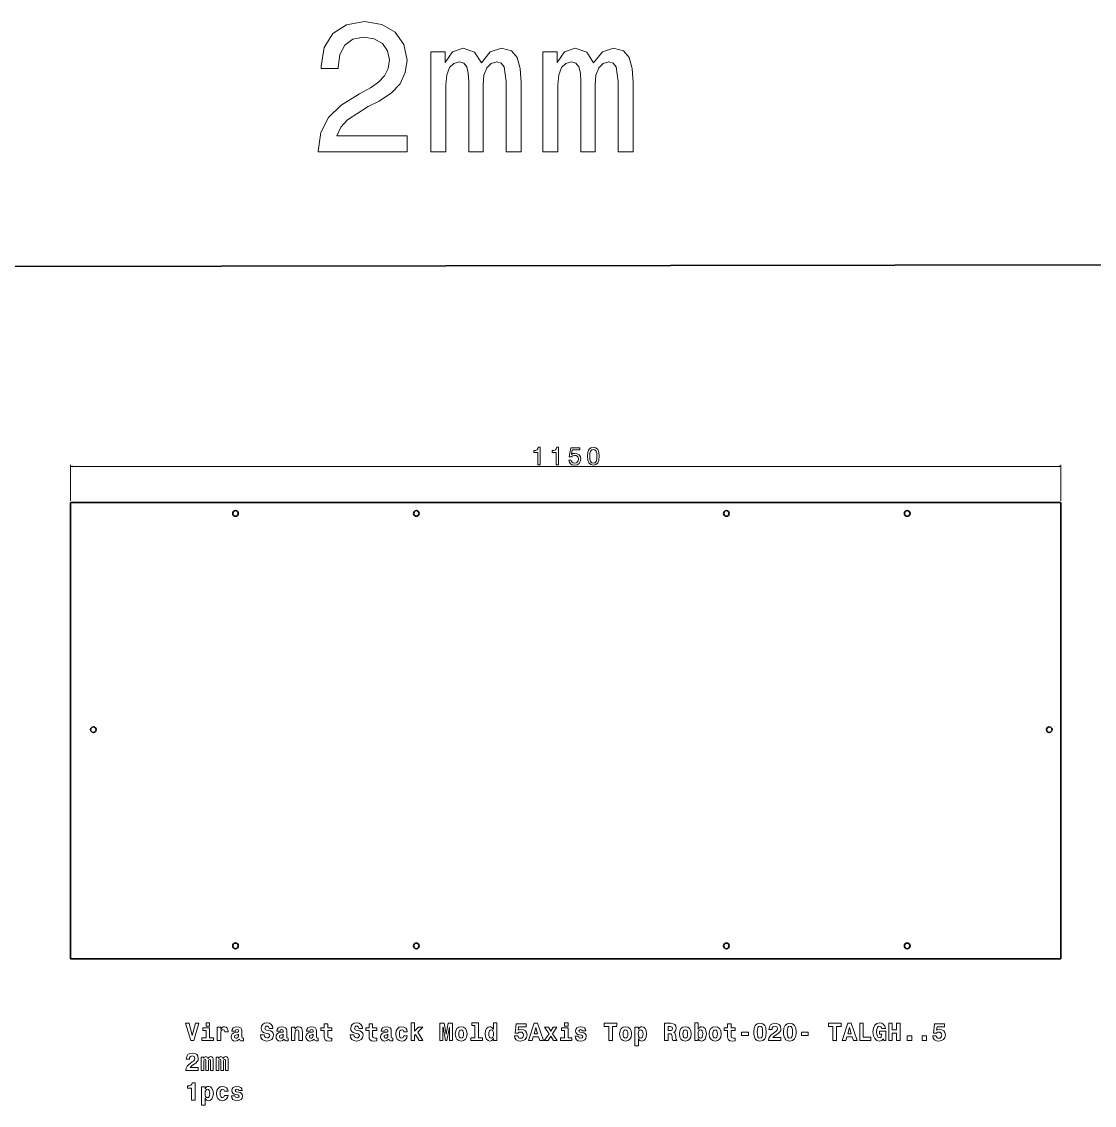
# Model space of a CAD drawing. Extents: x -2439 to 4698, y -548 to 933.
# Drawn here: x 2065 to 3310, y -405 to 853 of the extents above; entities that cross this region are included whole.
import ezdxf

# ---------------------------------------------------------------- set-up
doc = ezdxf.new("R2010")
doc.units = 0

msp = doc.modelspace()

# ---------------------------------------------------------------- linework, layer by layer
at = {"color": 7, "lineweight": 35}
for p, q in [((-2439.5, 561.4), (4698.2, 572.4)), ((2121.5, -235.4), (2121.5, 294.6)), ((3271.5, 294.6), (2121.5, 294.6)), ((3271.5, -235.4), (3271.5, 294.6)), ((3271.5, -235.4), (2121.5, -235.4))]:
    msp.add_line(p, q, dxfattribs=at)
at = {"color": 7, "lineweight": 13}
for p, q in [((2121.5, 296.6), (2121.5, 338.4)), ((2121.5, 336.4), (3271.5, 336.4)), ((3271.5, 296.6), (3271.5, 338.4))]:
    msp.add_line(p, q, dxfattribs=at)
at = {"color": 5, "lineweight": 13}
for points in [[(2409.1, 701.6), (2512.2, 701.6), (2512.2, 720.2), (2430.7, 720.2), (2435.3, 730.4), (2443.1, 738.8), (2467.1, 754.1), (2479.8, 760.6), (2494.1, 769.9), (2504.2, 780.7), (2510.1, 793.5), (2512.2, 807.9), (2508.6, 826.1), (2498.4, 840.4), (2482.8, 849.4), (2462.7, 852.7), (2442, 849), (2426.2, 838.9), (2416, 822.6), (2412.6, 801.2), (2412.6, 798.2), (2432.3, 798.2), (2432.3, 800), (2434.2, 814.6), (2440, 825.5), (2449.3, 832.4), (2461.7, 834.7), (2474.2, 832.6), (2483.5, 827.2), (2489.5, 818.8), (2491.7, 808.2), (2490.2, 798.2), (2486.1, 789.8), (2479.2, 782.4), (2469.6, 776), (2456.9, 769), (2435.7, 755.6), (2420.8, 741.4), (2411.9, 724.1), (2409.1, 702.3)], [(2539.7, 701.6), (2557.2, 701.6), (2557.2, 779.2), (2558.3, 790.9), (2561.5, 799.3), (2566.5, 804.3), (2573, 806.2), (2578.2, 804.5), (2581.6, 800.2), (2583.3, 792.8), (2584, 783.1), (2584, 701.6), (2600.4, 701.6), (2600.4, 779.2), (2601.5, 790.7), (2604.7, 799.1), (2609.9, 804.3), (2616.4, 806.2), (2621.6, 804.5), (2625.1, 800.2), (2627.2, 783.1), (2627.2, 701.6), (2644.7, 701.6), (2644.7, 781.8), (2643.6, 798.4), (2640.2, 811.2), (2633.3, 819), (2622, 821.8), (2608.8, 817.5), (2598.7, 804.9), (2590.7, 817.2), (2577.3, 821.8), (2565, 817.5), (2556.5, 805.4), (2556.5, 817.7), (2539.7, 817.7)], [(2669.8, 701.6), (2687.3, 701.6), (2687.3, 779.2), (2688.4, 790.9), (2691.6, 799.3), (2696.6, 804.3), (2703.1, 806.2), (2708.3, 804.5), (2711.7, 800.2), (2713.5, 792.8), (2714.1, 783.1), (2714.1, 701.6), (2730.5, 701.6), (2730.5, 779.2), (2731.6, 790.7), (2734.9, 799.1), (2740, 804.3), (2746.5, 806.2), (2751.7, 804.5), (2755.2, 800.2), (2757.3, 783.1), (2757.3, 701.6), (2774.8, 701.6), (2774.8, 781.8), (2773.8, 798.4), (2770.3, 811.2), (2763.4, 819), (2752.1, 821.8), (2739, 817.5), (2728.8, 804.9), (2720.8, 817.2), (2707.4, 821.8), (2695.1, 817.5), (2686.7, 805.4), (2686.7, 817.7), (2669.8, 817.7)]]:
    msp.add_lwpolyline(points, close=True, dxfattribs=at)
at = {"color": 7, "lineweight": 13}
for points in [[(2663.9, 338.4), (2666.6, 338.4), (2666.6, 358.6), (2664.6, 358.6), (2664.1, 356.8), (2663.1, 355.6), (2661.5, 354.9), (2659.3, 354.7), (2659.3, 352.7), (2663.9, 352.7)], [(2685.3, 338.4), (2687.9, 338.4), (2687.9, 358.6), (2686, 358.6), (2685.4, 356.8), (2684.4, 355.6), (2682.8, 354.9), (2680.6, 354.7), (2680.6, 352.7), (2685.3, 352.7)], [(2700, 343.6), (2700.7, 341.3), (2702.1, 339.4), (2704.1, 338.3), (2706.8, 337.9), (2709.7, 338.4), (2712, 339.8), (2713.4, 342), (2714, 344.9), (2713.5, 347.6), (2712.1, 349.7), (2709.9, 351), (2707.1, 351.5), (2705, 351.2), (2703.3, 350.2), (2704.1, 355.6), (2712.9, 355.6), (2712.9, 358), (2702.2, 358), (2700.6, 347.4), (2702.9, 347.4), (2704.6, 348.7), (2706.7, 349.2), (2708.5, 348.9), (2710, 348), (2710.9, 346.6), (2711.2, 344.8), (2710.9, 343), (2709.9, 341.5), (2708.5, 340.6), (2706.7, 340.3), (2705.2, 340.5), (2704, 341.2), (2703.1, 342.2), (2702.7, 343.6)], [(2721.6, 348.2), (2722, 343.7), (2723.4, 340.4), (2725.5, 338.5), (2728.5, 337.9), (2731.5, 338.5), (2733.6, 340.4), (2735, 343.7), (2735.4, 348.2), (2735, 352.7), (2734.4, 354.5), (2733.6, 355.9), (2731.5, 357.9), (2728.5, 358.6), (2725.5, 357.9), (2723.4, 355.9), (2722, 352.7)], [(2724.3, 348.2), (2724.6, 351.7), (2725.3, 354.2), (2726.6, 355.7), (2728.5, 356.2), (2730.4, 355.7), (2731.7, 354.2), (2732.4, 351.7), (2732.7, 348.2), (2732.4, 344.7), (2731.7, 342.2), (2730.4, 340.7), (2728.5, 340.2), (2726.6, 340.7), (2725.3, 342.2), (2724.6, 344.7)], [(2259.2, -310.1), (2255, -310.1), (2261.1, -330.1), (2264.5, -330.1), (2270.6, -310.1), (2266.4, -310.1), (2262.8, -324.3)], [(2278.8, -309.4), (2278.8, -313.4), (2282.9, -313.4), (2282.9, -309.4)], [(2291.7, -314.7), (2291.7, -330.1), (2295.8, -330.1), (2295.8, -322.3), (2295.9, -320.2), (2296.3, -318.7), (2297.1, -317.8), (2298.5, -317.5), (2299.9, -318.1), (2300.3, -318.9), (2300.5, -320), (2300.5, -320.1), (2304.5, -320.1), (2304.5, -319.8), (2304.2, -317.3), (2303.5, -315.6), (2302.2, -314.5), (2300.3, -314.1), (2298.8, -314.3), (2297.6, -314.9), (2296.6, -315.9), (2295.8, -317.3), (2295.8, -314.7)], [(2312.7, -319.3), (2313.2, -317.8), (2314.7, -317.3), (2316, -317.7), (2316.5, -318.9), (2316.3, -319.8), (2315.7, -320.2), (2314.7, -320.4), (2313.1, -320.5), (2310.9, -321.1), (2309.3, -322.2), (2308.4, -323.7), (2308, -325.7), (2308.4, -327.8), (2309.3, -329.4), (2310.8, -330.3), (2312.9, -330.7), (2315.4, -330.1), (2317.5, -328.3), (2317.9, -329.3), (2318.5, -330), (2319.3, -330.3), (2320.6, -330.5), (2322.2, -330.3), (2322.2, -327.3), (2321.5, -327.3), (2320.6, -327), (2320.4, -325.8), (2320.4, -318.9), (2320.1, -316.8), (2319, -315.3), (2317.2, -314.4), (2314.7, -314.1), (2312.2, -314.5), (2310.3, -315.5), (2309.2, -317.1), (2308.8, -319.1), (2308.8, -319.3)], [(2356.5, -316.1), (2356, -313.4), (2354.6, -311.3), (2352.4, -310.1), (2349.3, -309.6), (2346.6, -310.1), (2344.5, -311.4), (2343.1, -313.4), (2342.7, -315.9), (2343, -318), (2343.9, -319.6), (2345.6, -320.7), (2347.9, -321.4), (2349.9, -321.9), (2351.4, -322.4), (2352.3, -323.1), (2352.7, -324.3), (2352.4, -325.4), (2351.8, -326.2), (2350.8, -326.8), (2349.5, -326.9), (2348.3, -326.7), (2347.3, -326), (2346.6, -325), (2346.3, -323.5), (2342, -323.5), (2342.6, -326.6), (2344.1, -328.8), (2346.4, -330.2), (2349.4, -330.7), (2352.6, -330.2), (2355, -328.9), (2356.5, -326.8), (2357, -324), (2356.6, -321.6), (2355.4, -320), (2353.5, -319), (2350.9, -318.3), (2349.2, -317.9), (2348, -317.5), (2347.3, -316.8), (2347.1, -315.6), (2347.7, -314), (2348.5, -313.5), (2349.6, -313.3), (2350.6, -313.5), (2351.4, -314.1), (2352.1, -315.9), (2352.1, -316.1)], [(2364.8, -319.3), (2365.2, -317.8), (2366.7, -317.3), (2368.1, -317.7), (2368.5, -318.9), (2368.4, -319.8), (2367.8, -320.2), (2366.7, -320.4), (2365.1, -320.5), (2362.9, -321.1), (2361.4, -322.2), (2360.4, -323.7), (2360.1, -325.7), (2360.4, -327.8), (2361.4, -329.4), (2362.9, -330.3), (2365, -330.7), (2367.4, -330.1), (2369.6, -328.3), (2369.9, -329.3), (2370.5, -330), (2371.4, -330.3), (2372.6, -330.5), (2374.3, -330.3), (2374.3, -327.3), (2373.6, -327.3), (2372.6, -327), (2372.5, -325.8), (2372.5, -318.9), (2372.1, -316.8), (2371.1, -315.3), (2369.3, -314.4), (2366.7, -314.1), (2364.2, -314.5), (2362.4, -315.5), (2361.2, -317.1), (2360.8, -319.1), (2360.8, -319.3)], [(2377.9, -314.7), (2377.9, -330.1), (2382, -330.1), (2382, -322.4), (2382.1, -320.3), (2382.5, -318.8), (2383.4, -317.9), (2384.7, -317.6), (2385.7, -317.9), (2386.3, -318.7), (2386.5, -319.9), (2386.6, -321.5), (2386.6, -330.1), (2390.7, -330.1), (2390.7, -320.7), (2390.5, -318), (2390, -315.9), (2388.6, -314.6), (2386.3, -314.1), (2384.9, -314.3), (2383.7, -314.8), (2382.8, -315.7), (2382, -317), (2382, -314.7)], [(2399.5, -319.3), (2399.9, -317.8), (2401.4, -317.3), (2402.8, -317.7), (2403.2, -318.9), (2403.1, -319.8), (2402.5, -320.2), (2401.4, -320.4), (2399.8, -320.5), (2397.6, -321.1), (2396.1, -322.2), (2395.1, -323.7), (2394.8, -325.7), (2395.1, -327.8), (2396.1, -329.4), (2397.6, -330.3), (2399.7, -330.7), (2402.1, -330.1), (2404.3, -328.3), (2404.6, -329.3), (2405.2, -330), (2406.1, -330.3), (2407.3, -330.5), (2409, -330.3), (2409, -327.3), (2408.3, -327.3), (2407.3, -327), (2407.2, -325.8), (2407.2, -318.9), (2406.8, -316.8), (2405.8, -315.3), (2404, -314.4), (2401.4, -314.1), (2398.9, -314.5), (2397.1, -315.5), (2395.9, -317.1), (2395.5, -319.1), (2395.5, -319.3)], [(2425, -315.2), (2420.1, -315.2), (2420.1, -310.7), (2416, -310.7), (2416, -315.2), (2412.2, -315.2), (2412.2, -318.4), (2416, -318.4), (2416, -325.3), (2416.3, -327.8), (2417.2, -329.4), (2419, -330.4), (2421.7, -330.7), (2425, -330.5), (2425, -327.3), (2423.1, -327.4), (2421.6, -327.1), (2420.6, -326.4), (2420.2, -325.3), (2420.1, -323.8), (2420.1, -318.4), (2425, -318.4)], [(2460.5, -316.1), (2460.1, -313.4), (2458.7, -311.3), (2456.5, -310.1), (2453.4, -309.6), (2450.7, -310.1), (2448.6, -311.4), (2447.2, -313.4), (2446.8, -315.9), (2447.1, -318), (2448, -319.6), (2449.7, -320.7), (2452, -321.4), (2453.9, -321.9), (2455.5, -322.4), (2456.4, -323.1), (2456.8, -324.3), (2456.5, -325.4), (2455.9, -326.2), (2454.9, -326.8), (2453.6, -326.9), (2452.4, -326.7), (2451.4, -326), (2450.7, -325), (2450.4, -323.5), (2446.1, -323.5), (2446.7, -326.6), (2448.2, -328.8), (2450.5, -330.2), (2453.5, -330.7), (2456.7, -330.2), (2459.1, -328.9), (2460.6, -326.8), (2461.1, -324), (2460.7, -321.6), (2459.5, -320), (2457.5, -319), (2455, -318.3), (2453.3, -317.9), (2452.1, -317.5), (2451.4, -316.8), (2451.2, -315.6), (2451.8, -314), (2452.6, -313.5), (2453.7, -313.3), (2454.7, -313.5), (2455.5, -314.1), (2456.2, -315.9), (2456.2, -316.1)], [(2477.1, -315.2), (2472.1, -315.2), (2472.1, -310.7), (2468.1, -310.7), (2468.1, -315.2), (2464.2, -315.2), (2464.2, -318.4), (2468.1, -318.4), (2468.1, -325.3), (2468.3, -327.8), (2469.2, -329.4), (2471, -330.4), (2473.8, -330.7), (2477.1, -330.5), (2477.1, -327.3), (2475.2, -327.4), (2473.6, -327.1), (2472.7, -326.4), (2472.2, -325.3), (2472.1, -323.8), (2472.1, -318.4), (2477.1, -318.4)], [(2486.2, -319.3), (2486.7, -317.8), (2488.2, -317.3), (2489.5, -317.7), (2490, -318.9), (2489.8, -319.8), (2489.2, -320.2), (2488.2, -320.4), (2486.6, -320.5), (2484.4, -321.1), (2482.8, -322.2), (2481.8, -323.7), (2481.5, -325.7), (2481.8, -327.8), (2482.8, -329.4), (2484.3, -330.3), (2486.4, -330.7), (2488.9, -330.1), (2491, -328.3), (2491.4, -329.3), (2492, -330), (2492.8, -330.3), (2494.1, -330.5), (2495.7, -330.3), (2495.7, -327.3), (2495, -327.3), (2494.1, -327), (2493.9, -325.8), (2493.9, -318.9), (2493.6, -316.8), (2492.5, -315.3), (2490.7, -314.4), (2488.2, -314.1), (2485.7, -314.5), (2483.8, -315.5), (2482.6, -317.1), (2482.3, -319.1), (2482.3, -319.3)], [(2508.4, -324.6), (2507.6, -326.5), (2506, -327.2), (2504.8, -326.9), (2504, -326), (2503.5, -324.5), (2503.3, -322.4), (2503.5, -320.3), (2504, -318.8), (2504.9, -317.9), (2506, -317.5), (2507.6, -318.2), (2508.4, -319.8), (2512.5, -319.8), (2511.9, -317.4), (2510.6, -315.6), (2508.6, -314.5), (2506.1, -314.1), (2503.2, -314.7), (2501, -316.4), (2499.6, -319), (2499.1, -322.4), (2499.6, -325.8), (2500.9, -328.4), (2503, -330.1), (2505.8, -330.7), (2508.5, -330.3), (2510.5, -329.1), (2511.9, -327.1), (2512.5, -324.6)], [(2516.9, -309.4), (2516.9, -330.1), (2520.9, -330.1), (2520.9, -324.1), (2522, -323), (2526.1, -330.1), (2530.6, -330.1), (2524.6, -320.4), (2530.4, -314.7), (2525.4, -314.7), (2520.9, -319.2), (2520.9, -309.4)], [(2550.4, -310.1), (2550.4, -330.1), (2553.8, -330.1), (2553.8, -314.7), (2554.1, -314.7), (2556.9, -330.1), (2558.5, -330.1), (2561.3, -314.7), (2561.6, -314.7), (2561.6, -330.1), (2565.1, -330.1), (2565.1, -310.1), (2560.1, -310.1), (2557.8, -322.5), (2557.7, -322.5), (2555.4, -310.1)], [(2568.2, -322.4), (2568.7, -326), (2570, -328.6), (2572.2, -330.1), (2575.1, -330.7), (2577.9, -330.1), (2580.1, -328.6), (2581.4, -326), (2581.9, -322.4), (2581.4, -318.9), (2580.1, -316.3), (2577.9, -314.7), (2575, -314.1), (2572.2, -314.7), (2570, -316.3), (2568.7, -318.9)], [(2587.3, -312.7), (2591.1, -312.7), (2591.1, -326.9), (2586.3, -326.9), (2586.3, -330.1), (2599.8, -330.1), (2599.8, -326.9), (2595.2, -326.9), (2595.2, -309.4), (2587.3, -309.4)], [(2612.4, -327.7), (2612.4, -330.1), (2616.5, -330.1), (2616.5, -309.4), (2612.4, -309.4), (2612.4, -317), (2611.6, -315.7), (2610.7, -314.8), (2609.6, -314.3), (2608.4, -314.1), (2606.2, -314.7), (2604.5, -316.3), (2603.4, -318.9), (2603, -322.4), (2603.4, -325.9), (2604.5, -328.5), (2606.2, -330.1), (2608.4, -330.7), (2609.7, -330.5), (2610.7, -330), (2611.6, -329.1)], [(2640.9, -324.7), (2637, -324.7), (2637.5, -327.2), (2639, -329.1), (2641.1, -330.3), (2643.9, -330.7), (2647, -330.2), (2649.4, -328.8), (2650.9, -326.5), (2651.5, -323.6), (2651, -320.9), (2649.6, -318.8), (2647.5, -317.5), (2644.8, -317), (2642.9, -317.2), (2641.4, -318), (2641.8, -314), (2650.6, -314), (2650.6, -310.6), (2639, -310.6), (2637.7, -321.4), (2641.3, -321.6), (2642.4, -320.5), (2644, -320.2), (2645.4, -320.5), (2646.4, -321.2), (2647.1, -322.3), (2647.3, -323.8), (2647.1, -325.4), (2646.5, -326.6), (2645.4, -327.3), (2643.9, -327.5), (2642.7, -327.3), (2641.8, -326.8), (2641.2, -325.9)], [(2659.8, -310.1), (2653.1, -330.1), (2657.3, -330.1), (2658.6, -325.6), (2664.8, -325.6), (2666.2, -330.1), (2670.5, -330.1), (2663.8, -310.1)], [(2695.2, -309.4), (2695.2, -313.4), (2699.2, -313.4), (2699.2, -309.4)], [(2714.7, -324), (2715.8, -324.5), (2716.3, -325.6), (2715.6, -326.9), (2713.8, -327.3), (2712, -326.8), (2711.3, -325.2), (2707.4, -325.2), (2707.8, -327.5), (2709, -329.3), (2711, -330.3), (2713.7, -330.7), (2716.5, -330.3), (2718.6, -329.3), (2719.9, -327.6), (2720.3, -325.4), (2720, -323.6), (2719.1, -322.3), (2717.6, -321.3), (2715.6, -320.8), (2713.3, -320.4), (2712.2, -319.9), (2711.8, -318.9), (2712.3, -317.9), (2713.7, -317.4), (2715.3, -317.9), (2715.9, -319), (2719.9, -319), (2719.9, -319), (2719.4, -317), (2718.2, -315.5), (2716.3, -314.5), (2713.7, -314.1), (2711.2, -314.5), (2709.4, -315.5), (2708.2, -317.1), (2707.8, -319.1), (2708.1, -320.7), (2709, -322.1), (2710.4, -323), (2712.3, -323.6)], [(2746.5, -313.9), (2746.5, -330.1), (2750.6, -330.1), (2750.6, -313.9), (2755.9, -313.9), (2755.9, -310.1), (2741.2, -310.1), (2741.2, -313.9)], [(2759, -322.4), (2759.5, -326), (2760.9, -328.6), (2763, -330.1), (2765.9, -330.7), (2768.8, -330.1), (2770.9, -328.6), (2772.3, -326), (2772.8, -322.4), (2772.3, -318.9), (2770.9, -316.3), (2768.7, -314.7), (2765.9, -314.1), (2763, -314.7), (2760.9, -316.3), (2759.5, -318.9)], [(2776.8, -314.6), (2776.8, -336.1), (2780.9, -336.1), (2780.9, -327.7), (2781.7, -329.1), (2782.6, -330), (2784.9, -330.7), (2787.1, -330.1), (2788.8, -328.5), (2789.9, -325.9), (2790.4, -322.4), (2789.9, -318.9), (2788.8, -316.3), (2787.1, -314.7), (2784.9, -314.1), (2783.7, -314.3), (2782.6, -314.8), (2781.7, -315.7), (2780.9, -317), (2780.9, -314.6)], [(2811.3, -310.1), (2811.3, -330.1), (2815.5, -330.1), (2815.5, -322.2), (2816.9, -322.2), (2818.4, -322.4), (2819.4, -323), (2819.8, -324), (2820, -325.4), (2820.2, -327.4), (2820.3, -329.1), (2820.7, -330.1), (2825.3, -330.1), (2825.3, -329.6), (2824.6, -328.8), (2824.4, -327.3), (2824.2, -324.6), (2823.7, -322.2), (2823.1, -321.5), (2822, -320.9), (2823.2, -320.1), (2824, -319), (2824.5, -317.6), (2824.7, -315.9), (2824.3, -313.5), (2823.1, -311.6), (2821.2, -310.5), (2818.6, -310.1)], [(2815.5, -313.9), (2817.7, -313.9), (2819.7, -314.4), (2820.1, -315), (2820.3, -316.1), (2820.1, -317.3), (2819.6, -318), (2818.8, -318.3), (2817.5, -318.4), (2815.5, -318.4)], [(2828.4, -322.4), (2828.9, -326), (2830.3, -328.6), (2832.4, -330.1), (2835.3, -330.7), (2838.2, -330.1), (2840.3, -328.6), (2841.7, -326), (2842.2, -322.4), (2841.7, -318.9), (2840.3, -316.3), (2838.1, -314.7), (2835.3, -314.1), (2832.4, -314.7), (2830.3, -316.3), (2828.9, -318.9)], [(2846.2, -309.4), (2846.2, -330.1), (2850.3, -330.1), (2850.3, -327.7), (2851.1, -329.1), (2852, -330), (2854.3, -330.7), (2856.5, -330.1), (2858.2, -328.5), (2859.3, -325.9), (2859.8, -322.4), (2859.3, -318.9), (2858.2, -316.3), (2856.5, -314.7), (2854.3, -314.1), (2853.1, -314.3), (2852, -314.8), (2851.1, -315.7), (2850.3, -317), (2850.3, -309.4)], [(2863.1, -322.4), (2863.6, -326), (2865, -328.6), (2867.1, -330.1), (2870, -330.7), (2872.9, -330.1), (2875, -328.6), (2876.4, -326), (2876.9, -322.4), (2876.4, -318.9), (2875, -316.3), (2872.8, -314.7), (2870, -314.1), (2867.1, -314.7), (2865, -316.3), (2863.6, -318.9)], [(2893.4, -315.2), (2888.5, -315.2), (2888.5, -310.7), (2884.4, -310.7), (2884.4, -315.2), (2880.6, -315.2), (2880.6, -318.4), (2884.4, -318.4), (2884.4, -325.3), (2884.7, -327.8), (2885.6, -329.4), (2887.4, -330.4), (2890.1, -330.7), (2893.4, -330.5), (2893.4, -327.3), (2891.5, -327.4), (2890, -327.1), (2889, -326.4), (2888.6, -325.3), (2888.5, -323.8), (2888.5, -318.4), (2893.4, -318.4)], [(2914.8, -320.1), (2914.8, -322.6), (2915.2, -324.8), (2916.5, -328.1), (2917.5, -329.2), (2918.8, -330.1), (2922, -330.7), (2925.2, -330.1), (2927.5, -328.1), (2928.3, -326.7), (2928.8, -324.9), (2929.3, -320.4), (2928.8, -315.8), (2928.3, -314.1), (2927.5, -312.6), (2925.2, -310.7), (2923.7, -310.2), (2922, -310), (2918.9, -310.7), (2916.6, -312.6), (2915.2, -315.7)], [(2922, -313.4), (2923.4, -313.8), (2924.4, -315.1), (2924.9, -317.3), (2925.1, -320.3), (2924.9, -323.5), (2924.4, -325.6), (2923.4, -326.9), (2922, -327.3), (2920.5, -326.9), (2919.6, -325.6), (2919.1, -323.3), (2918.9, -320.1), (2919.1, -317.1), (2919.7, -315), (2920.6, -313.8)], [(2936.1, -317.2), (2936.1, -317), (2936.3, -315.5), (2936.9, -314.3), (2938, -313.6), (2939.3, -313.4), (2940.5, -313.6), (2941.5, -314.2), (2942, -315.1), (2942.3, -316.2), (2941.9, -318), (2940.8, -319.3), (2939.2, -320.5), (2937.2, -321.8), (2935, -323.5), (2933.4, -325.3), (2932.4, -327.5), (2932, -330.1), (2946.2, -330.1), (2946.2, -326.7), (2937, -326.7), (2937.6, -325.9), (2938.6, -325.1), (2941.6, -323), (2943.7, -321.6), (2945.2, -320.1), (2946.1, -318.3), (2946.4, -316.2), (2945.9, -313.7), (2944.6, -311.7), (2942.3, -310.5), (2939.3, -310), (2936.4, -310.5), (2934.3, -311.9), (2932.9, -314.1), (2932.4, -317.1), (2932.4, -317.2)], [(2949.5, -320.1), (2949.5, -322.6), (2949.9, -324.8), (2951.2, -328.1), (2952.2, -329.2), (2953.5, -330.1), (2956.7, -330.7), (2959.9, -330.1), (2962.2, -328.1), (2963, -326.7), (2963.5, -324.9), (2964, -320.4), (2963.5, -315.8), (2963, -314.1), (2962.2, -312.6), (2959.9, -310.7), (2958.4, -310.2), (2956.7, -310), (2953.6, -310.7), (2951.3, -312.6), (2949.9, -315.7)], [(2956.7, -313.4), (2958.1, -313.8), (2959.1, -315.1), (2959.6, -317.3), (2959.8, -320.3), (2959.6, -323.5), (2959.1, -325.6), (2958.1, -326.9), (2956.7, -327.3), (2955.2, -326.9), (2954.3, -325.6), (2953.8, -323.3), (2953.6, -320.1), (2953.8, -317.1), (2954.3, -315), (2955.3, -313.8)], [(3006.7, -313.9), (3006.7, -330.1), (3010.9, -330.1), (3010.9, -313.9), (3016.2, -313.9), (3016.2, -310.1), (3001.4, -310.1), (3001.4, -313.9)], [(3024.1, -310.1), (3017.4, -330.1), (3021.6, -330.1), (3023, -325.6), (3029.1, -325.6), (3030.5, -330.1), (3034.9, -330.1), (3028.1, -310.1)], [(3050.6, -330.1), (3050.6, -326.3), (3042, -326.3), (3042, -310.1), (3037.8, -310.1), (3037.8, -330.1)], [(3067.8, -316.2), (3067, -313.4), (3065.6, -311.3), (3063.6, -310.1), (3061.1, -309.6), (3057.8, -310.3), (3055.4, -312.4), (3053.8, -315.7), (3053.2, -320.1), (3053.8, -324.6), (3055.4, -327.9), (3057.7, -330), (3060.6, -330.7), (3063.4, -330.1), (3065.6, -328.2), (3066, -330.1), (3068, -330.1), (3068, -319.3), (3060.7, -319.3), (3060.7, -322.5), (3063.6, -322.5), (3063.3, -324.4), (3062.8, -325.8), (3061.9, -326.6), (3060.7, -326.9), (3059.3, -326.5), (3058.3, -325.2), (3057.7, -323), (3057.5, -320), (3057.8, -317.1), (3058.4, -315), (3059.4, -313.8), (3060.8, -313.3), (3062.4, -314.1), (3063, -314.9), (3063.4, -316.2)], [(3071.5, -310.1), (3071.5, -330.1), (3075.7, -330.1), (3075.7, -321.4), (3080.7, -321.4), (3080.7, -330.1), (3084.8, -330.1), (3084.8, -310.1), (3080.7, -310.1), (3080.7, -317.6), (3075.7, -317.6), (3075.7, -310.1)], [(3126.7, -324.7), (3122.8, -324.7), (3123.3, -327.2), (3124.7, -329.1), (3126.9, -330.3), (3129.7, -330.7), (3132.8, -330.2), (3135.2, -328.8), (3136.7, -326.5), (3137.3, -323.6), (3136.8, -320.9), (3135.4, -318.8), (3133.3, -317.5), (3130.5, -317), (3128.6, -317.2), (3127.1, -318), (3127.6, -314), (3136.3, -314), (3136.3, -310.6), (3124.8, -310.6), (3123.5, -321.4), (3127.1, -321.6), (3128.2, -320.5), (3129.7, -320.2), (3131.2, -320.5), (3132.2, -321.2), (3132.9, -322.3), (3133.1, -323.8), (3132.9, -325.4), (3132.2, -326.6), (3131.2, -327.3), (3129.7, -327.5), (3128.5, -327.3), (3127.6, -326.8), (3127, -325.9)], [(2287.3, -326.9), (2282.9, -326.9), (2282.9, -315.2), (2275.1, -315.2), (2275.1, -318.4), (2278.8, -318.4), (2278.8, -326.9), (2273.9, -326.9), (2273.9, -330.1), (2287.3, -330.1)], [(2316.4, -324.6), (2316.2, -325.8), (2315.6, -326.7), (2314.7, -327.3), (2313.6, -327.4), (2312.4, -326.9), (2312, -325.7), (2312.4, -324.4), (2313.4, -323.8), (2315.2, -323.4), (2316.4, -322.8)], [(2368.5, -324.6), (2368.2, -325.8), (2367.6, -326.7), (2366.7, -327.3), (2365.7, -327.4), (2364.5, -326.9), (2364.1, -325.7), (2364.4, -324.4), (2365.4, -323.8), (2367.2, -323.4), (2368.5, -322.8)], [(2403.2, -324.6), (2402.9, -325.8), (2402.3, -326.7), (2401.4, -327.3), (2400.4, -327.4), (2399.2, -326.9), (2398.8, -325.7), (2399.1, -324.4), (2400.1, -323.8), (2401.9, -323.4), (2403.2, -322.8)], [(2489.9, -324.6), (2489.7, -325.8), (2489.1, -326.7), (2488.2, -327.3), (2487.1, -327.4), (2485.9, -326.9), (2485.5, -325.7), (2485.8, -324.4), (2486.9, -323.8), (2488.6, -323.4), (2489.9, -322.8)], [(2575.1, -317.5), (2576.2, -317.9), (2577.1, -318.8), (2577.6, -320.3), (2577.8, -322.4), (2577.6, -324.5), (2577.1, -326), (2576.2, -326.9), (2575.1, -327.2), (2573.9, -326.9), (2573, -326), (2572.5, -324.4), (2572.3, -322.3), (2572.5, -320.3), (2573.1, -318.8), (2573.9, -317.9)], [(2609.8, -317.6), (2611, -317.9), (2611.8, -318.8), (2612.4, -320.3), (2612.6, -322.4), (2612.4, -324.5), (2611.8, -326), (2610.9, -326.9), (2609.8, -327.2), (2608.7, -326.9), (2607.8, -326), (2607.3, -324.5), (2607.1, -322.4), (2607.3, -320.3), (2607.8, -318.8), (2608.7, -317.9)], [(2661.8, -315.1), (2663.8, -322.2), (2659.7, -322.2)], [(2677.1, -322.2), (2671.6, -330.1), (2676.2, -330.1), (2679.2, -325.2), (2682.1, -330.1), (2686.7, -330.1), (2681.2, -322.2), (2686.3, -314.7), (2681.8, -314.7), (2679.1, -319.1), (2676.5, -314.7), (2672, -314.7)], [(2703.7, -326.9), (2699.2, -326.9), (2699.2, -315.2), (2691.4, -315.2), (2691.4, -318.4), (2695.2, -318.4), (2695.2, -326.9), (2690.3, -326.9), (2690.3, -330.1), (2703.7, -330.1)], [(2765.9, -317.5), (2767.1, -317.9), (2767.9, -318.8), (2768.4, -320.3), (2768.6, -322.4), (2768.4, -324.5), (2767.9, -326), (2767.1, -326.9), (2765.9, -327.2), (2764.7, -326.9), (2763.9, -326), (2763.3, -324.4), (2763.2, -322.3), (2763.3, -320.3), (2763.9, -318.8), (2764.8, -317.9)], [(2783.5, -317.6), (2784.6, -317.9), (2785.5, -318.8), (2786, -320.3), (2786.3, -322.4), (2786, -324.5), (2785.5, -326), (2784.6, -326.9), (2783.5, -327.2), (2782.3, -326.9), (2781.4, -326), (2780.9, -324.4), (2780.7, -322.3), (2780.9, -320.3), (2781.5, -318.8), (2782.4, -317.9)], [(2835.3, -317.5), (2836.5, -317.9), (2837.3, -318.8), (2837.8, -320.3), (2838, -322.4), (2837.8, -324.5), (2837.3, -326), (2836.5, -326.9), (2835.3, -327.2), (2834.1, -326.9), (2833.3, -326), (2832.7, -324.4), (2832.6, -322.3), (2832.7, -320.3), (2833.3, -318.8), (2834.1, -317.9)], [(2852.9, -317.6), (2854, -317.9), (2854.9, -318.8), (2855.4, -320.3), (2855.6, -322.4), (2855.4, -324.5), (2854.9, -326), (2854, -326.9), (2852.9, -327.2), (2851.7, -326.9), (2850.8, -326), (2850.3, -324.4), (2850.1, -322.3), (2850.3, -320.3), (2850.9, -318.8), (2851.8, -317.9)], [(2870, -317.5), (2871.2, -317.9), (2872, -318.8), (2872.5, -320.3), (2872.7, -322.4), (2872.5, -324.5), (2872, -326), (2871.2, -326.9), (2870, -327.2), (2868.8, -326.9), (2868, -326), (2867.4, -324.4), (2867.3, -322.3), (2867.4, -320.3), (2868, -318.8), (2868.8, -317.9)], [(2900.7, -320.5), (2900.7, -324.3), (2908.6, -324.3), (2908.6, -320.5)], [(2970.1, -320.5), (2970.1, -324.3), (2978, -324.3), (2978, -320.5)], [(3026.1, -315.1), (3028.1, -322.2), (3024.1, -322.2)], [(3092.9, -324.8), (3092.9, -330.1), (3098.2, -330.1), (3098.2, -324.8)], [(3110.2, -324.8), (3110.2, -330.1), (3115.5, -330.1), (3115.5, -324.8)], [(2259.5, -351.8), (2259.5, -351.6), (2259.7, -350.1), (2260.3, -348.9), (2261.4, -348.2), (2262.7, -347.9), (2263.9, -348.2), (2264.9, -348.8), (2265.4, -349.7), (2265.7, -350.8), (2265.3, -352.6), (2264.2, -353.9), (2262.6, -355), (2260.6, -356.3), (2258.4, -358.1), (2256.8, -359.9), (2255.8, -362), (2255.4, -364.7), (2269.6, -364.7), (2269.6, -361.3), (2260.4, -361.3), (2261, -360.5), (2262, -359.6), (2265, -357.6), (2267.1, -356.2), (2268.6, -354.6), (2269.5, -352.9), (2269.8, -350.8), (2269.3, -348.3), (2268, -346.3), (2265.7, -345), (2262.7, -344.6), (2259.8, -345.1), (2257.7, -346.4), (2256.3, -348.7), (2255.8, -351.7), (2255.8, -351.8)], [(2283.9, -353.3), (2283.9, -364.7), (2287.2, -364.7), (2287.2, -354), (2287, -351.8), (2286.6, -350.1), (2285.6, -349.1), (2284, -348.7), (2282.4, -349.3), (2281, -350.9), (2280.1, -349.3), (2278.5, -348.7), (2277.1, -349.3), (2276.1, -350.9), (2276.1, -349.2), (2273.1, -349.2), (2273.1, -364.7), (2276.4, -364.7), (2276.4, -353.4), (2276.7, -352.3), (2277.6, -352), (2278.3, -352.2), (2278.5, -353), (2278.5, -364.7), (2281.8, -364.7), (2281.8, -353.4), (2282.1, -352.3), (2283, -352), (2283.7, -352.2), (2283.9, -353)], [(2301.2, -353.3), (2301.2, -364.7), (2304.5, -364.7), (2304.5, -354), (2304.4, -351.8), (2303.9, -350.1), (2303, -349.1), (2301.4, -348.7), (2299.7, -349.3), (2298.4, -350.9), (2297.5, -349.3), (2295.9, -348.7), (2294.4, -349.3), (2293.4, -350.9), (2293.4, -349.2), (2290.5, -349.2), (2290.5, -364.7), (2293.7, -364.7), (2293.7, -353.4), (2294, -352.3), (2295, -352), (2295.6, -352.2), (2295.9, -353), (2295.9, -364.7), (2299.1, -364.7), (2299.1, -353.4), (2299.4, -352.3), (2300.3, -352), (2301, -352.2), (2301.2, -353)], [(2262, -385.5), (2262, -399.3), (2266, -399.3), (2266, -379.2), (2262.7, -379.2), (2262.2, -380.9), (2261.2, -382), (2259.6, -382.6), (2257.4, -382.7), (2257.2, -382.7), (2257.2, -385.5)], [(2273.7, -383.8), (2273.7, -405.3), (2277.8, -405.3), (2277.8, -396.9), (2278.6, -398.2), (2279.5, -399.2), (2281.8, -399.9), (2284, -399.3), (2285.7, -397.7), (2286.8, -395.1), (2287.3, -391.6), (2286.8, -388.1), (2285.7, -385.5), (2284, -383.9), (2281.8, -383.3), (2280.5, -383.5), (2279.5, -384), (2278.6, -384.9), (2277.8, -386.2), (2277.8, -383.8)], [(2280.4, -386.7), (2281.5, -387.1), (2282.4, -388), (2282.9, -389.5), (2283.1, -391.6), (2282.9, -393.7), (2282.4, -395.2), (2281.5, -396.1), (2280.4, -396.4), (2279.2, -396.1), (2278.3, -395.2), (2277.8, -393.6), (2277.6, -391.4), (2277.8, -389.4), (2278.4, -387.9), (2279.2, -387.1)], [(2300.3, -393.8), (2299.5, -395.7), (2297.8, -396.4), (2296.7, -396.1), (2295.8, -395.2), (2295.3, -393.6), (2295.1, -391.5), (2295.3, -389.4), (2295.8, -387.9), (2296.7, -387), (2297.8, -386.7), (2299.5, -387.3), (2300.2, -389), (2304.3, -389), (2303.7, -386.6), (2302.4, -384.8), (2300.4, -383.7), (2297.9, -383.3), (2295, -383.9), (2292.8, -385.6), (2291.4, -388.2), (2290.9, -391.6), (2291.4, -395), (2292.7, -397.6), (2294.8, -399.3), (2297.6, -399.9), (2300.3, -399.4), (2302.3, -398.2), (2303.7, -396.3), (2304.3, -393.8)], [(2315.7, -393.2), (2316.8, -393.7), (2317.2, -394.7), (2316.6, -396), (2314.8, -396.5), (2313, -395.9), (2312.3, -394.3), (2308.4, -394.3), (2308.8, -396.7), (2310, -398.4), (2312, -399.5), (2314.7, -399.9), (2317.5, -399.5), (2319.6, -398.4), (2320.8, -396.8), (2321.3, -394.5), (2320.9, -392.8), (2320.1, -391.5), (2318.6, -390.5), (2316.5, -389.9), (2314.3, -389.6), (2313.2, -389.1), (2312.8, -388), (2313.3, -387), (2314.7, -386.6), (2316.3, -387.1), (2316.9, -388.2), (2320.8, -388.2), (2320.8, -388.1), (2320.4, -386.2), (2319.2, -384.6), (2317.3, -383.7), (2314.7, -383.3), (2312.2, -383.7), (2310.3, -384.7), (2309.2, -386.2), (2308.8, -388.2), (2309.1, -389.9), (2310, -391.2), (2311.4, -392.2), (2313.3, -392.7)]]:
    msp.add_lwpolyline(points, close=True, dxfattribs=at)
for points in [[(2123.4, 336.9), (2121.5, 336.4), (2123.4, 335.9)], [(3269.6, 335.9), (3271.5, 336.4), (3269.6, 336.9)]]:
    msp.add_lwpolyline(points, dxfattribs=at)
at = {"color": 7, "lineweight": 35}
for centre in [(2313, 281.8), (2523, 281.8), (2883, 281.8), (3093, 281.8), (2148, 30.8), (3258, 30.8), (2313, -220.2), (2523, -220.2), (2883, -220.2), (3093, -220.2)]:
    msp.add_circle(centre, 3.25, dxfattribs=at)

doc.saveas('drawing.dxf')
